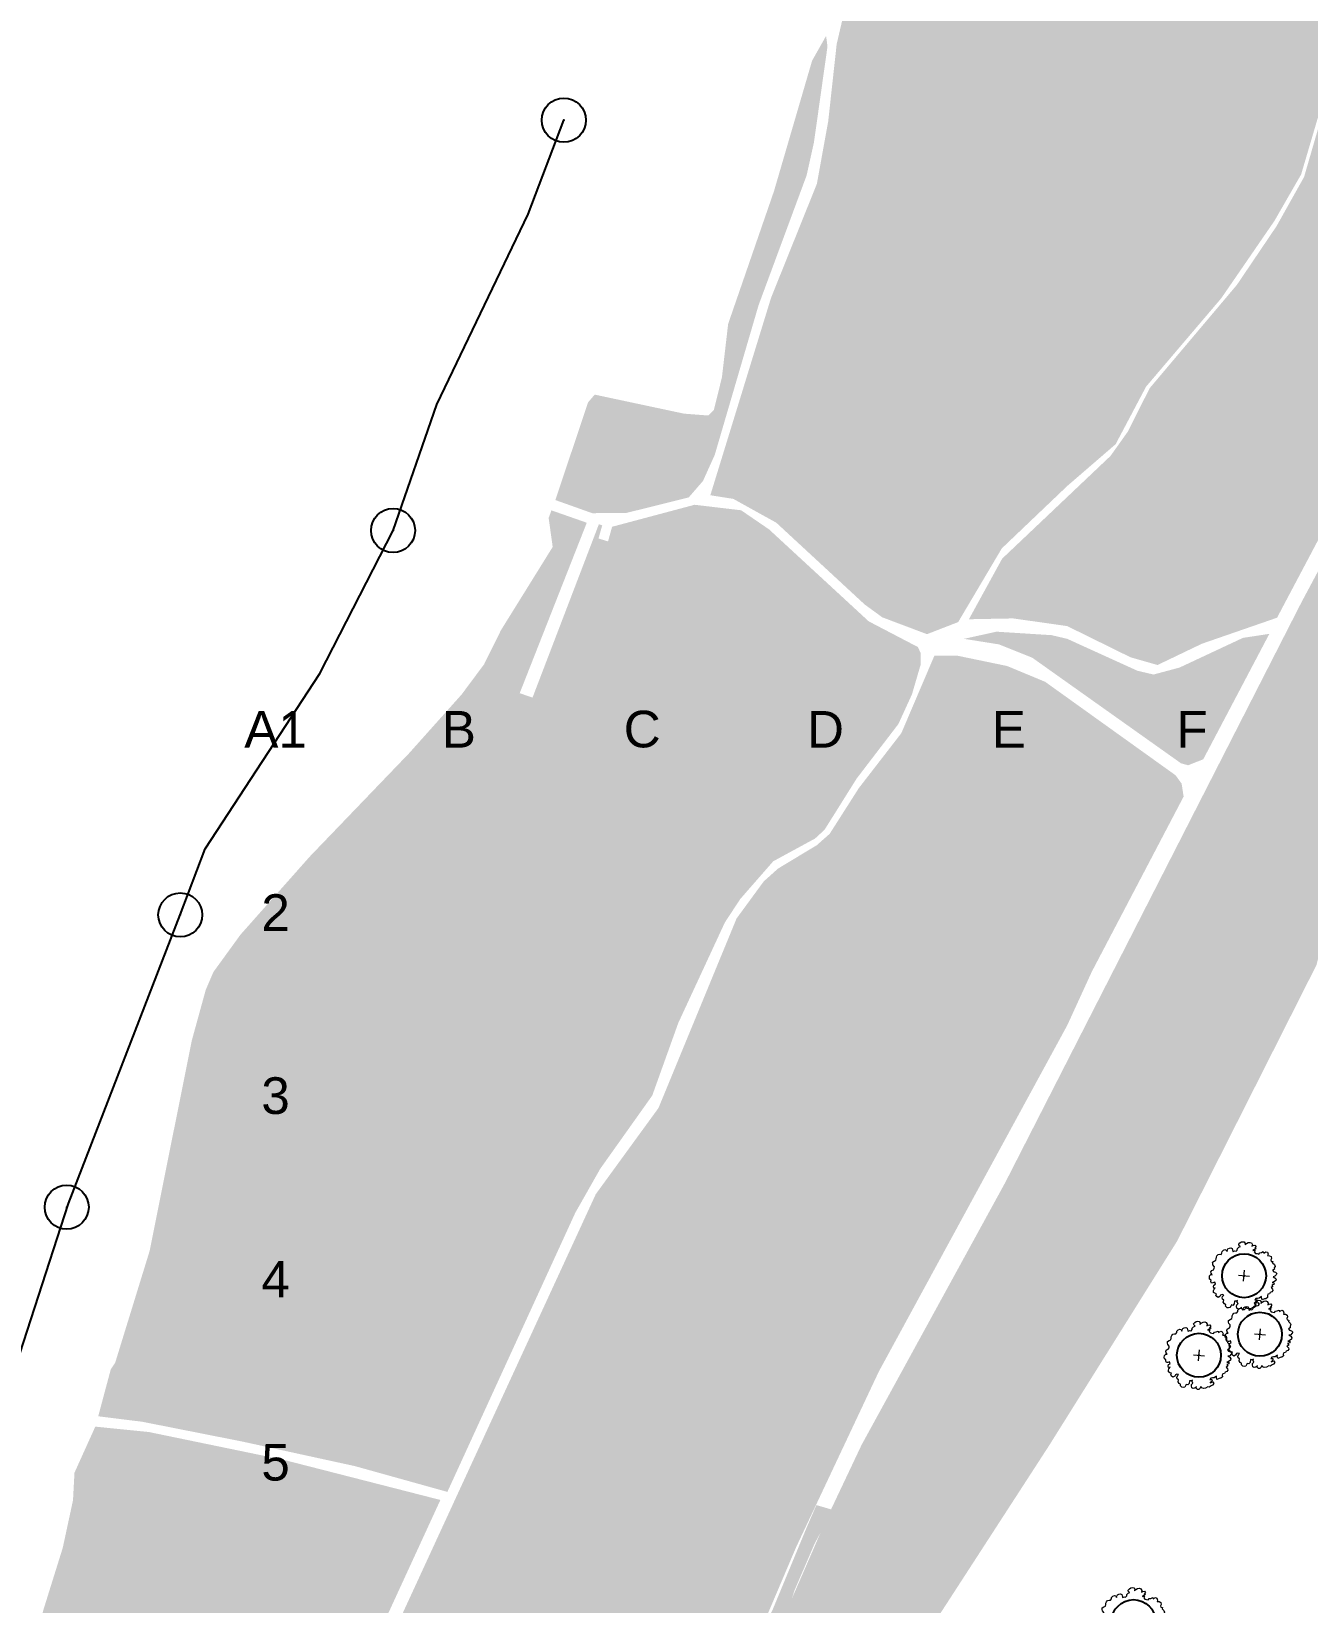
# Model space of a CAD drawing. Header units: metres. Extents: x 372109 to 376137, y 236217 to 239160.
# Drawn here: x 373717.5 to 374065.6, y 238256.4 to 238685 of the extents above; entities that cross this region are included whole.
import ezdxf

# ---------------------------------------------------------------- set-up
doc = ezdxf.new("R2010")
doc.units = ezdxf.units.M
doc.header["$MEASUREMENT"] = 0
doc.header["$PDMODE"] = 32
doc.header["$PDSIZE"] = 12
for name, color, linetype, lineweight, true_color in [('Grid ... Labels', 18, 'Continuous', 25, 0x000000), ('Natural ... Tree Symbols', 96, 'Continuous', 5, 0x008000), ('Natural ... Trees', 96, 'Continuous', 25, 0x008000), ('Natural ... Woodland', 96, 'Continuous', 25, 0x008000), ('Paths ... Roads', 56, 'Continuous', 25, 0x808000), ('Services ... Water Lines', 5, 'Continuous', 25, 0x0000ff), ('Services ... Water Points', 5, 'Continuous', 25, 0x0000ff)]:
    doc.layers.add(name, color=color, linetype=linetype, lineweight=lineweight, true_color=true_color)
doc.styles.add('textstyle180', font='Arial.ttf')
doc.styles.add('textstyle181', font='Arial.ttf')
doc.styles.add('textstyle182', font='Arial.ttf')
doc.styles.add('textstyle183', font='Arial.ttf')
doc.styles.add('textstyle184', font='Arial.ttf')
doc.styles.add('textstyle185', font='Arial.ttf')
doc.styles.add('textstyle196', font='Arial.ttf')
doc.styles.add('textstyle197', font='Arial.ttf')
doc.styles.add('textstyle198', font='Arial.ttf')
doc.styles.add('textstyle199', font='Arial.ttf')

# ---------------------------------------------------------------- blocks, each defined once
blk = doc.blocks.new('Tree')
at = {"layer": 'Natural ... Tree Symbols', "linetype": 'ByBlock'}
for p, q in [((-1.5, 0), (1.5, 0)), ((0, -1.5), (0, 1.5))]:
    blk.add_line(p, q, dxfattribs=at)
blk.add_lwpolyline([(-0.97, -7.72), (-1.22, -7.33), (-1.15, -6.93), (-1.6, -7.13), (-1.99, -7.13), (-1.99, -7.91), (-2.31, -8.32), (-2.76, -8.22), (-2.89, -8.61), (-3.08, -9.01), (-3.47, -9.11), (-3.85, -9.11), (-4.3, -8.71), (-4.3, -8.32), (-4.69, -8.11), (-5.01, -7.72), (-4.94, -7.13), (-5.32, -6.93), (-5.46, -6.53), (-5.32, -6.14), (-5.07, -5.74), (-5.52, -5.64), (-5.91, -5.83), (-6.09, -6.24), (-6.54, -6.53), (-6.93, -6.33), (-7.19, -5.94), (-7.06, -5.55), (-7.51, -5.44), (-7.89, -5.25), (-7.96, -4.75), (-7.83, -4.36), (-7.57, -3.96), (-7.96, -4.06), (-8.08, -3.66), (-8.02, -3.27), (-7.57, -2.97), (-7.83, -2.47), (-8.28, -2.67), (-8.66, -2.77), (-8.86, -2.37), (-8.86, -1.98), (-9.3, -1.78), (-9.36, -1.39), (-9.36, -0.89), (-9.04, -0.5), (-8.66, -0.5), (-8.98, -0.09), (-9.11, 0.3), (-8.86, 0.69), (-8.47, 0.89), (-8.28, 1.3), (-8.28, 1.69), (-8.32, 1.81), (-8.73, 2.18), (-8.79, 2.58), (-8.86, 2.97), (-8.47, 3.27), (-8.02, 3.57), (-7.96, 3.96), (-7.96, 4.36), (-7.83, 4.76), (-7.57, 5.15), (-7.12, 5.25), (-6.74, 5.25), (-6.54, 5.65), (-6.54, 6.04), (-6.22, 6.44), (-5.84, 6.63), (-5.46, 6.54), (-5.19, 6.14), (-5.14, 6.54), (-5.01, 6.93), (-4.62, 7.13), (-4.24, 7.23), (-3.85, 7.13), (-3.59, 6.34), (-3.53, 6.3), (-3.14, 6.5), (-2.76, 6.44), (-2.73, 6.44), (-2.44, 6.83), (-2.44, 7.23), (-2.12, 7.63), (-1.67, 7.82), (-2.05, 8.02), (-2.19, 8.42), (-1.92, 8.82), (-1.54, 9.12), (-1.15, 9.21), (-0.77, 9.21), (-0.45, 8.82), (-0.45, 8.42), (-0.13, 8.82), (0.32, 9.12), (0.83, 9.21), (1.22, 9.12), (1.54, 8.62), (1.41, 8.22), (1.8, 8.42), (2.25, 8.52), (2.57, 8.12), (2.25, 7.73), (2.63, 7.73), (2.18, 7.33), (1.8, 7.04), (2.37, 7.23), (2.18, 6.74), (2.57, 6.34), (3.02, 6.34), (3.47, 6.24), (3.72, 6.63), (4.17, 6.74), (4.62, 7.04), (4.81, 6.63), (5.39, 7.04), (5.77, 6.93), (6.03, 6.44), (5.9, 6.04), (6.47, 6.04), (6.92, 5.85), (7.06, 5.35), (6.92, 4.96), (7.06, 4.55), (7.51, 4.55), (7.44, 4.16), (7.96, 3.77), (8.21, 3.27), (8.02, 2.88), (8.08, 2.47), (7.64, 2.18), (7.96, 1.78), (8.47, 1.69), (8.86, 1.39), (8.66, 0.99), (8.41, 0.6), (7.89, 0.41), (8.41, 0.2), (8.79, -0.2), (8.72, -0.59), (8.14, -1.09), (7.76, -1.19), (8.27, -1.19), (8.34, -1.58), (7.76, -1.88), (8.08, -2.28), (7.64, -2.58), (8.08, -2.97), (8.21, -3.36), (7.96, -3.75), (7.51, -3.96), (7.37, -4.36), (6.92, -4.45), (6.8, -4.85), (6.92, -5.34), (6.47, -5.74), (6.09, -5.83), (5.45, -6.14), (5.26, -5.64), (5.26, -5.25), (4.68, -5.74), (4.23, -5.83), (3.78, -5.94), (3.53, -6.33), (4.1, -6.24), (4.17, -6.72), (3.72, -7.22), (4.42, -6.93), (4.75, -7.33), (4.42, -7.82), (4.04, -8.02), (3.53, -8.41), (3.14, -8.41), (2.57, -8.8), (1.99, -8.91), (1.6, -8.8), (1.28, -8.41), (1.15, -8.91), (0.83, -9.3), (0.45, -9.3), (0.06, -9.01), (0.06, -8.61), (-0.32, -9.01), (-0.77, -9.21), (-1.15, -9.01), (-1.29, -8.52), (-1.29, -8.11)], close=True, dxfattribs=at)

msp = doc.modelspace()

# ---------------------------------------------------------------- hatches: boundary and pattern name
at = {"layer": 'Natural ... Woodland', "transparency": 33554687}
for points in [[(374430.98, 239131.25), (374431.7, 239127.27), (374430.85, 239106.54), (374427.2, 239095), (374421.4, 239065.1), (374418.4, 239055.7), (374410, 239038.6), (374391.5, 239008.4), (374371.4, 238978.3), (374364.6, 238964.2), (374350.4, 238918.5), (374326.9, 238827.8), (374315.9, 238773.2), (374312.7, 238748.6), (374315.3, 238697.5), (374313, 238685.1), (374308.6, 238668.8), (374233.4, 238602.5), (374177.9, 238552), (374147.7, 238522.9), (374074.88, 238448.92), (374071.28, 238443.42), (374067.98, 238430.32), (374029.98, 238355.02), (373995.11, 238299.33), (373925.52, 238191.92), (373911.29, 238198.49), (373906.11, 238187.13), (373901.91, 238181.53), (373895.41, 238184.33), (373914.31, 238233.13), (373934.21, 238278.93), (373943.91, 238299.43), (373983.11, 238371.03), (374063.9, 238529.3), (374124.7, 238643.1), (374199.9, 238787.2), (374223, 238827.8), (374288.3, 238929.9), (374302.1, 238954.4), (374316.1, 238981.9), (374324, 238994.8), (374360.6, 239041.5), (374401.75, 239091.31)], [(374095.1, 238716.3), (374093.4, 238713.5), (374090.7, 238703.5), (374081.4, 238684.5), (374069.7, 238666), (374063.8, 238646), (374056.5, 238633.3), (374042, 238612.2), (374021.5, 238588.1), (374013.2, 238572.4), (374000, 238561), (373982.15, 238543.98), (373970.25, 238523.88), (373961.75, 238520.58), (373949.55, 238525.18), (373944.75, 238528.68), (373920.65, 238550.98), (373908.95, 238557.48), (373902.65, 238558.48), (373919.21, 238612.33), (373931.71, 238643.43), (373934.81, 238660.53), (373937.11, 238681.53), (373947.01, 238724.13), (373949.91, 238731.03), (373971.71, 238735.73), (373988.81, 238735.83), (373995.21, 238734.83), (374000, 238731.79), (374012.9, 238727.5), (374028.3, 238729.4), (374043.8, 238727), (374048.9, 238724.5), (374085.8, 238719.4)], [(374148.5, 238697.6), (374057.23, 238525.07), (374036.73, 238517.97), (374024.63, 238512.17), (374017.27, 238514.27), (374000, 238522.78), (373985.25, 238524.88), (373973.18, 238524.65), (373982.25, 238541.18), (374011.8, 238569.2), (374016.5, 238575.8), (374022.5, 238587.7), (374046.3, 238615.9), (374057.1, 238631.9), (374064.6, 238645.3), (374070, 238663.9), (374074, 238672), (374082.7, 238684.4), (374091.6, 238703.3), (374096, 238715.8), (374117.2, 238706.4)], [(373934.22, 238683.77), (373934.61, 238680.93), (373930.91, 238654.73), (373928.91, 238645.73), (373915.81, 238610.33), (373903.85, 238569.48), (373900.65, 238562.38), (373896.75, 238557.88), (373879.85, 238553.68), (373870.45, 238553.58), (373860.37, 238557.17), (373869.31, 238583.83), (373871.11, 238585.93), (373895.51, 238580.73), (373902.11, 238580.23), (373903.61, 238581.73), (373905.81, 238590.63), (373907.51, 238605.23), (373920.01, 238641.43), (373930.41, 238677.03)], [(373959.25, 238517.08), (373960.05, 238515.38), (373960.05, 238512.38), (373957.65, 238504.18), (373953.95, 238496.08), (373942.55, 238481.18), (373933.81, 238467.23), (373931.21, 238464.83), (373919.81, 238458.63), (373910.81, 238448.33), (373906.61, 238441.93), (373893.91, 238414.53), (373886.81, 238394.73), (373872.61, 238374.73), (373865.81, 238362.73), (373830.92, 238286.6), (373805.71, 238293.63), (373775.01, 238300.33), (373747.71, 238305.73), (373735.69, 238307.23), (373739.11, 238320.03), (373740.31, 238321.83), (373749.71, 238352.33), (373761.21, 238409.73), (373765.01, 238423.53), (373767.11, 238428.43), (373774.51, 238438.63), (373793.41, 238459.93), (373820.51, 238488.13), (373834.81, 238504.13), (373840.95, 238512.38), (373845.55, 238521.68), (373859.65, 238544.38), (373858.55, 238552.28), (373859.31, 238554.36), (373868.95, 238550.98), (373850.65, 238504.48), (373854.15, 238503.28), (373872.25, 238550.58), (373873.16, 238550.28), (373872.15, 238546.68), (373874.75, 238545.88), (373875.85, 238549.88), (373898.35, 238555.88), (373911.05, 238554.38), (373918.65, 238549.18), (373945.85, 238524.08)], [(374055.13, 238520.67), (374037.1, 238486.45), (374032.98, 238484.82), (374031.04, 238485.35), (373990.49, 238514.14), (373981.4, 238517.79), (373971.85, 238519.31), (373980.7, 238521.26), (373995.73, 238520.31), (374000, 238519.31), (374019.12, 238510.61), (374023.53, 238509.57), (374030.63, 238511.47), (374047.93, 238519.57)], [(373993.97, 238507.59), (374029.55, 238482.09), (374031.2, 238479.82), (374031.75, 238476.28), (374006.7, 238428.5), (374000, 238413.87), (373948.61, 238319.43), (373926.01, 238271.43), (373910.36, 238234.6), (373906.67, 238230.82), (373899.74, 238225.71), (373880.72, 238214.6), (373876.01, 238219.53), (373843.51, 238217.53), (373843.91, 238233.83), (373837.21, 238233.93), (373836.82, 238218.1), (373834.61, 238216.93), (373830.41, 238217.33), (373820.91, 238219.81), (373818.53, 238223.29), (373814.29, 238243.86), (373871.41, 238367.83), (373888.51, 238391.33), (373909.81, 238443.03), (373917.21, 238453.13), (373921.11, 238456.63), (373931.71, 238463.03), (373935.21, 238466.13), (373943.15, 238478.58), (373954.75, 238493.58), (373963.75, 238514.68), (373969.94, 238514.73), (373983.59, 238511.9)], [(373651.27, 237975.35), (373639.43, 237980.49), (373649.42, 238003.43), (373661.31, 238019.83), (373664.61, 238025.53), (373699.01, 238099.13), (373709.01, 238118.93), (373714.51, 238133.03), (373714.61, 238138.13), (373713.01, 238142.23), (373710.11, 238145.13), (373705.81, 238146.23), (373696.61, 238144.43), (373681.72, 238135.48), (373686.11, 238146.83), (373700.01, 238174.63), (373711.81, 238204.03), (373720.61, 238254.03), (373726.01, 238271.33), (373728.81, 238284.33), (373729.21, 238291.83), (373734.89, 238304.4), (373749.51, 238302.93), (373786.31, 238295.33), (373829.02, 238284.4), (373814.69, 238253.24), (373786.76, 238196.06), (373789.98, 238197.19), (373812.13, 238240.4), (373814.95, 238224.55), (373818.21, 238218.41), (373824.05, 238215.4), (373836.87, 238214.25), (373836.91, 238211.93), (373855.7, 238212.89), (373853.41, 238205.23), (373854.21, 238200.13), (373850.01, 238198.33), (373835.91, 238198.83), (373828.71, 238196.43), (373818.51, 238190.73), (373796.31, 238175.73), (373792.81, 238174.33), (373788.31, 238173.93), (373778.71, 238178.33), (373773.81, 238179.03), (373769.61, 238177.73), (373762.91, 238172.73), (373755.21, 238162.03), (373746.01, 238140.23), (373731.41, 238114.33), (373692.41, 238040.33), (373663.32, 238000)]]:
    msp.add_hatch(color=256, dxfattribs=at).paths.add_polyline_path(points, flags=0)
at = {"layer": 'Paths ... Roads', "transparency": 33554687}
msp.add_hatch(color=256, dxfattribs=at).paths.add_polyline_path([(373889.96, 238219.68), (373896.52, 238223.56), (373904.86, 238229.23), (373911.09, 238237.09), (373919.59, 238254.33), (373928.91, 238276.85), (373931.58, 238283), (373936.03, 238281.7), (373931.09, 238272.47), (373925.59, 238259.68), (373922.19, 238248.99), (373916.44, 238236.84), (373912.79, 238231.82), (373907.77, 238221.38), (373904.94, 238216.27), (373904.53, 238213.12), (373900.32, 238214.33), (373897.41, 238215.55), (373895.87, 238216.84)], flags=0)

# ---------------------------------------------------------------- linework, layer by layer
at = {"layer": 'Natural ... Trees'}
for p in [(374048.23, 238345.57), (374052.55, 238329.6), (374035.92, 238323.87), (374018.09, 238251.21)]:
    msp.add_point(p, dxfattribs=at)
at = {"layer": 'Services ... Water Lines'}
msp.add_lwpolyline([(373865.62, 238146.56), (373858.43, 238177.08), (373851.23, 238200.25), (373839.16, 238200.73), (373814.65, 238208.54), (373770.75, 238224.02), (373708.56, 238243.05), (373690.76, 238251.83), (373727.6, 238365.3), (373758.07, 238444), (373764.9, 238462.05), (373796.12, 238509.85), (373816.11, 238548.87), (373828.06, 238583.25), (373852.94, 238635.2), (373862.69, 238660.8)], dxfattribs=at)
at = {"layer": 'Services ... Water Points'}
for p in [(373862.69, 238660.8), (373816.11, 238548.87), (373758.07, 238444), (373727.09, 238364.28)]:
    msp.add_point(p, dxfattribs=at)

# ---------------------------------------------------------------- block references
at = {"layer": 'Natural ... Tree Symbols', "rotation": 355}
for p in [(374048.23, 238345.57), (374052.55, 238329.6), (374035.92, 238323.87), (374018.09, 238251.21)]:
    msp.add_blockref('Tree', p, dxfattribs=at)

# ---------------------------------------------------------------- texts
at = {"layer": 'Grid ... Labels', "char_height": 10, "attachment_point": 5}
for s, insert, style in [('A1', (373784.06, 238494.63), 'textstyle180'), ('B', (373834.06, 238494.63), 'textstyle181'), ('C', (373884.06, 238494.63), 'textstyle182'), ('D', (373934.06, 238494.63), 'textstyle183'), ('E', (373984.06, 238494.63), 'textstyle184'), ('F', (374034.06, 238494.63), 'textstyle185'), ('2', (373784.06, 238444.63), 'textstyle196'), ('3', (373784.06, 238394.63), 'textstyle197'), ('4', (373784.06, 238344.63), 'textstyle198'), ('5', (373784.06, 238294.63), 'textstyle199')]:
    msp.add_mtext(s, dxfattribs=dict(at, insert=insert, style=style))

doc.saveas('drawing.dxf')
